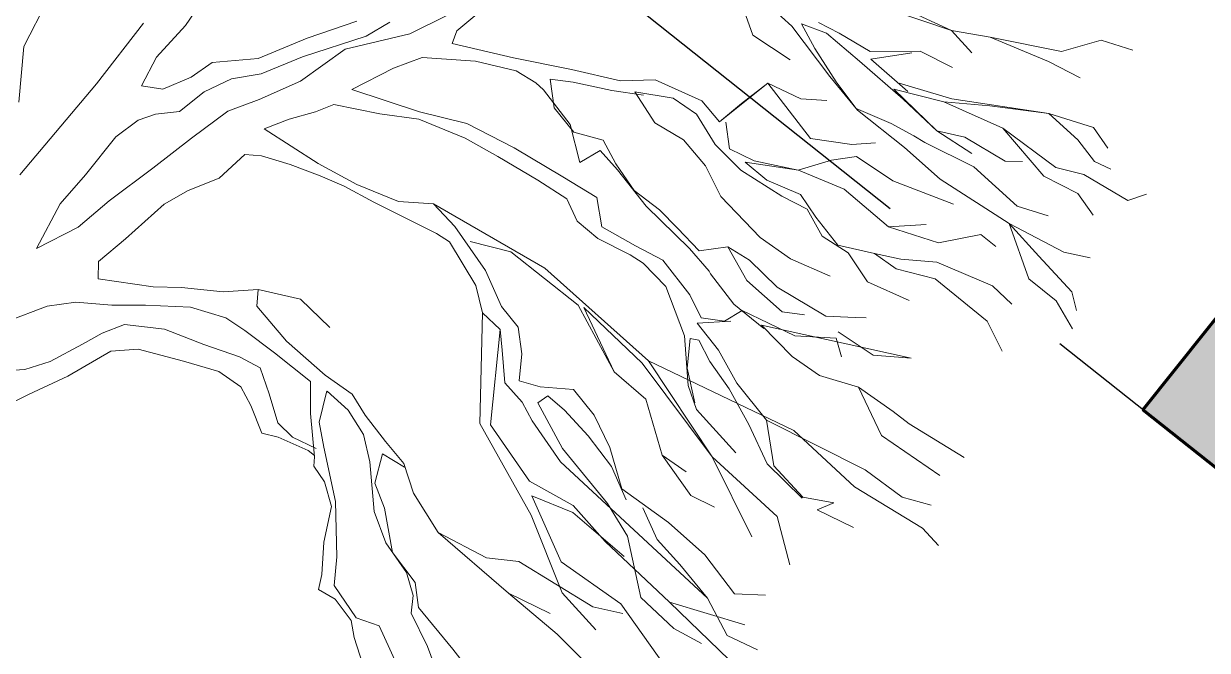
# Model space of a CAD drawing. Header units: metres. Extents: x -664657 to -643449, y -1076720 to -1062383.
# Drawn here: x -657381.726 to -657378.261, y -1068396.816 to -1068394.982 of the extents above; entities that cross this region are included whole.
import ezdxf

# ---------------------------------------------------------------- set-up
doc = ezdxf.new("R2010")
doc.units = ezdxf.units.M
doc.header["$LTSCALE"] = 0.1
doc.linetypes.add('DASHED', pattern=[19.05, 12.7, -6.35])
doc.layers.get('0').update_dxf_attribs({"color": 8, "lineweight": 9})
doc.layers.add('AA_THER_silná', color=1, linetype='Continuous', lineweight=70)
doc.layers.add('AA_THER_STAFAZ', color=252, linetype='Continuous', lineweight=0)
doc.layers.add('AA_THER_srafy', color=52, linetype='Continuous')
doc.layers.add('AA_THER_čárkovaná', color=5, linetype='DASHED')

# ---------------------------------------------------------------- blocks, each defined once
blk = doc.blocks.new('A$C4B500297')
for p, q in [((174.77, 387.45), (181.86, 390.15)), ((169.26, 379.79), (174.77, 387.45)), ((154.43, 372.12), (169.26, 379.79)), ((176.35, 377.66), (168.34, 376.09)), ((168.34, 376.09), (154.43, 372.12)), ((154.43, 372.12), (146.55, 367.86)), ((185.8, 370.7), (175.82, 366.87)), ((191.31, 369), (185.8, 370.7)), ((146.55, 367.86), (133.3, 363.04)), ((146.55, 367.86), (133.3, 364.6)), ((153.38, 366.73), (146.55, 367.86)), ((175.82, 366.87), (156.4, 355.65)), ((175.82, 366.87), (164.14, 359.77)), ((184.75, 366.3), (175.82, 366.87)), ((190.79, 364.74), (184.75, 366.3)), ((194.86, 365.73), (190.79, 364.74)), ((202.34, 362.47), (204.83, 366.3)), ((143.89, 359.71), (152.04, 361.38)), ((184.75, 358.21), (190.79, 360.91)), ((190.79, 360.91), (202.34, 362.47)), ((135.01, 352.47), (143.89, 359.71)), ((136.18, 351.25), (142.62, 358.21)), ((164.14, 359.77), (155.35, 353.95)), ((155.35, 353.95), (169.66, 357.64)), ((169.66, 357.64), (184.75, 358.21)), ((169.66, 357.64), (183.83, 354.94)), ((156.4, 355.65), (144.71, 350.97)), ((183.83, 354.94), (192.36, 356.65)), ((192.36, 356.65), (198.27, 354.94)), ((126.84, 351.39), (135.01, 352.47)), ((155.35, 353.95), (144.58, 349.12)), ((174.77, 352.1), (164.14, 350.69)), ((177.92, 354.52), (174.77, 352.1)), ((124.55, 349.58), (118.75, 347.68)), ((121.61, 350.38), (126.84, 351.39)), ((134.5, 349.24), (124.55, 349.58)), ((147.47, 350.69), (136.18, 351.25)), ((164.14, 350.69), (158.23, 347.79)), ((118.75, 347.68), (124.66, 345.19)), ((147.67, 348.7), (134.5, 349.24)), ((144.58, 349.12), (158.23, 347.79)), ((158.23, 347.79), (147.67, 348.7)), ((158.23, 347.79), (167.69, 348.7)), ((183.31, 345.72), (190.26, 348.41)), ((203.78, 346.85), (198.27, 344.16)), ((117.33, 345.89), (107.37, 346.52)), ((131.33, 342.31), (117.33, 345.89)), ((124.66, 345.19), (133.22, 342.19)), ((154.82, 343.61), (157.74, 343.98)), ((157.74, 343.98), (169.95, 346.62)), ((169.95, 346.62), (183.31, 345.72)), ((198.27, 344.16), (184.36, 341.46)), ((106.61, 341.82), (111.66, 338.73)), ((141.04, 340.18), (131.33, 342.31)), ((133.22, 342.19), (140.57, 340.33)), ((140.57, 340.33), (149, 342.59)), ((149, 342.59), (154.82, 343.61)), ((184.36, 341.46), (165.72, 339.61)), ((194.33, 339.9), (184.36, 341.46)), ((184.36, 341.46), (195.78, 334.36)), ((111.66, 338.73), (121.88, 339.61)), ((154.82, 340.18), (141.04, 340.18)), ((165.72, 339.61), (154.82, 340.18)), ((205.36, 338.19), (194.33, 339.9)), ((129.32, 334.2), (134.21, 337.54)), ((144.98, 333.23), (148.92, 336.92)), ((157.44, 332.56), (171.66, 337.01)), ((208.77, 335.5), (205.36, 338.19)), ((121.18, 332.24), (129.32, 334.2)), ((136.71, 328.4), (144.98, 333.23)), ((174.51, 327.97), (180.81, 335.5)), ((180.81, 335.5), (185.28, 335.5)), ((195.78, 334.36), (203.78, 334.36)), ((203.78, 334.36), (210.74, 331.66)), ((118.02, 318.42), (121.18, 332.24)), ((119.32, 324.88), (121.18, 332.24)), ((121.18, 332.24), (136.71, 328.4)), ((143.53, 327.54), (147.51, 331.73)), ((147.51, 331.73), (157.44, 332.56)), ((169.66, 329.53), (163.22, 323.71)), ((163.22, 323.71), (174.51, 327.97)), ((176.95, 324.28), (190.26, 327.97)), ((190.26, 327.97), (196.3, 327.41)), ((139.01, 320.99), (143.53, 327.54)), ((118.02, 318.42), (119.32, 324.88)), ((149.97, 324.14), (139.07, 321.02)), ((163.22, 323.71), (149.97, 324.14)), ((170.04, 319.72), (176.95, 324.28)), ((100.51, 316.81), (111.85, 319.72)), ((111.85, 319.72), (118.02, 318.42)), ((139.07, 321.02), (128.34, 314.87)), ((129.77, 316.37), (139.01, 320.99)), ((164.55, 316.95), (170.04, 319.72)), ((170.58, 317.33), (178.98, 321.02)), ((178.98, 321.02), (194.33, 320.88)), ((194.33, 320.88), (201.29, 317.61)), ((119.17, 319.32), (123.66, 315.05)), ((134.78, 314.74), (142.91, 316.99)), ((142.91, 316.99), (148.81, 315.09)), ((156.75, 313.24), (164.55, 316.95)), ((164.55, 316.95), (170.58, 317.33)), ((94.5, 311.69), (100.51, 316.81)), ((106.38, 316.08), (98.59, 311.79)), ((112.8, 316.53), (106.38, 316.08)), ((120.47, 313.8), (112.8, 316.53)), ((123.66, 315.05), (129.77, 316.37)), ((128.34, 314.87), (134.78, 314.74)), ((146.17, 315.32), (139.77, 313.99)), ((152.67, 312.56), (146.17, 315.32)), ((148.81, 315.09), (156.75, 313.24)), ((84.1, 306.75), (94.5, 311.69)), ((100.62, 312.42), (94.28, 308.76)), ((98.59, 311.79), (106.56, 309.06)), ((128.69, 312.83), (120.47, 313.8)), ((139.77, 313.99), (128.69, 312.83)), ((159.67, 313.32), (152.67, 312.56)), ((167.34, 310.88), (159.67, 313.32)), ((177.4, 313.49), (167.34, 310.88)), ((94.28, 308.76), (86.19, 304.75)), ((106.56, 309.06), (114.13, 310.13)), ((114.13, 310.13), (121.78, 308.57)), ((59.84, 306.14), (58.01, 297.32)), ((71.97, 300.59), (84.1, 306.75)), ((121.78, 308.57), (128.88, 305.24)), ((150.26, 304.02), (159.84, 306.6)), ((86.19, 304.75), (81.58, 302)), ((128.88, 305.24), (141.79, 303.51)), ((141.79, 303.51), (150.26, 304.02)), ((185.95, 303.45), (154.46, 288.04)), ((170.17, 302.76), (172.18, 304.27)), ((178.76, 298.59), (185.95, 303.45)), ((58.96, 294.42), (71.97, 300.59)), ((81.58, 302), (86.38, 297.44)), ((164.72, 298.82), (170.17, 302.76)), ((50.01, 290.1), (54.17, 298.98)), ((74.36, 298.61), (65.68, 294.59)), ((79.6, 299.32), (74.36, 298.61)), ((81.95, 299.09), (79.6, 299.32)), ((91.66, 296.7), (81.95, 299.09)), ((93.43, 295.87), (99.8, 298.66)), ((99.8, 298.66), (105.42, 296.17)), ((137.27, 297.26), (143.1, 297.99)), ((143.1, 297.99), (151.89, 297.04)), ((151.89, 297.04), (164.72, 298.82)), ((169.13, 297.76), (178.76, 298.59)), ((58.01, 297.32), (58.96, 294.42)), ((86.38, 297.44), (93.43, 295.87)), ((98.81, 291.32), (91.66, 296.7)), ((100.73, 296.34), (98.81, 291.32)), ((106.61, 295.32), (100.73, 296.34)), ((105.42, 296.17), (112.49, 294)), ((116.9, 292.95), (106.61, 295.32)), ((132.71, 292.46), (137.27, 297.26)), ((137.27, 297.26), (145.5, 293.9)), ((156.27, 293.34), (160.73, 296.03)), ((161.99, 290.86), (169.75, 296.32)), ((169.75, 296.32), (173.32, 293.77)), ((65.68, 294.59), (55.62, 287.61)), ((112.49, 294), (119.8, 294.19)), ((130.68, 291.54), (116.9, 292.95)), ((119.8, 294.19), (125.66, 293.46)), ((125.66, 293.46), (132.71, 292.46)), ((145.5, 293.9), (156.27, 293.34)), ((195.02, 291.39), (209.6, 293.22)), ((40.65, 278.17), (50.01, 290.1)), ((137.44, 290.24), (130.68, 291.54)), ((138.03, 289.97), (137.44, 290.24)), ((146.57, 287.84), (138.03, 289.97)), ((148.91, 287.9), (161.99, 290.86)), ((172.02, 287.31), (180.71, 290.74)), ((180.71, 290.74), (190.35, 291.28)), ((180.71, 290.74), (191.71, 285.39)), ((190.35, 291.28), (195.02, 291.39)), ((44.76, 289.38), (42.57, 283.48)), ((55.62, 287.61), (51.97, 281.67)), ((97.77, 286.33), (106.81, 287.43)), ((106.81, 287.43), (111.89, 282.88)), ((155.34, 287.77), (146.57, 287.84)), ((147.26, 283.47), (148.91, 287.9)), ((154.46, 288.04), (164.43, 286.82)), ((164.43, 286.82), (172.02, 287.31)), ((32.26, 274.74), (38.73, 284.85)), ((73.01, 282.2), (84.94, 284.54)), ((84.94, 284.54), (97.77, 286.33)), ((120.63, 284.27), (127.61, 285.61)), ((127.61, 285.61), (137.32, 283.22)), ((148.41, 284.38), (142.69, 279.26)), ((191.71, 285.39), (207.86, 286.52)), ((42.57, 283.48), (34.11, 270.69)), ((51.97, 281.67), (47.54, 271.91)), ((62.89, 277.56), (73.01, 282.2)), ((93.78, 282.13), (83.29, 280.7)), ((101.65, 282.91), (93.78, 282.13)), ((106.69, 280.41), (101.65, 282.91)), ((111.89, 282.88), (120.63, 284.27)), ((120.98, 281.93), (112.83, 280.27)), ((124.48, 282.32), (120.98, 281.93)), ((131.82, 281.33), (124.48, 282.32)), ((137.32, 283.22), (142.65, 280.72)), ((142.65, 280.72), (147.26, 283.47)), ((74.84, 279.32), (63.81, 276.12)), ((83.29, 280.7), (74.84, 279.32)), ((112.83, 280.27), (106.69, 280.41)), ((142.21, 275.16), (131.82, 281.33)), ((142.69, 279.26), (150.34, 277.41)), ((204.18, 277.3), (210.48, 279.99)), ((37.15, 266.09), (40.65, 278.17)), ((47.54, 271.91), (62.89, 277.56)), ((145.39, 276.41), (143.66, 275.48)), ((150.42, 274.19), (145.39, 276.41)), ((150.34, 277.41), (158.32, 274.1)), ((168.9, 271.73), (193.68, 276.87)), ((193.68, 276.87), (204.18, 277.3)), ((26.38, 264.07), (32.26, 274.74)), ((63.81, 276.12), (56.03, 271.53)), ((139.33, 265.51), (175.3, 273.75)), ((149.97, 266.79), (142.21, 275.16)), ((143.66, 275.48), (147.31, 269.73)), ((157.78, 272.04), (150.42, 274.19)), ((158.32, 274.1), (168.9, 271.73)), ((175.3, 273.75), (194.2, 272.33)), ((194.2, 272.33), (212.19, 274.6)), ((212.19, 274.6), (217.57, 273.75)), ((7.76, 271.95), (8.65, 259.69)), ((56.03, 271.53), (46.5, 266.62)), ((166.35, 268.45), (157.78, 272.04)), ((168.9, 271.73), (176.69, 264.61)), ((34.11, 270.69), (29.07, 261.79)), ((147.31, 269.73), (153.58, 264.62)), ((175.24, 263.99), (166.35, 268.45)), ((32.41, 256.91), (37.15, 266.09)), ((46.5, 266.62), (44.26, 262.76)), ((78.47, 263.03), (107.57, 267.36)), ((99.16, 265.51), (90.37, 261.54)), ((118.85, 265.51), (99.16, 265.51)), ((107.57, 267.36), (139.33, 265.51)), ((134.74, 258.7), (118.85, 265.51)), ((138.54, 264.24), (120.17, 265.94)), ((120.17, 265.94), (134.74, 258.7)), ((139.33, 265.51), (164.4, 257.42)), ((154.82, 263.67), (149.97, 266.79)), ((186.37, 263.1), (192.72, 266.48)), ((192.72, 266.48), (190.76, 262.92)), ((18.67, 256.85), (26.38, 264.07)), ((44.26, 262.76), (40.58, 257.7)), ((71.85, 258.48), (78.47, 263.03)), ((78.47, 263.03), (85.51, 262.04)), ((164.4, 257.42), (138.54, 264.24)), ((168.08, 261.54), (154.82, 263.67)), ((186.38, 262.81), (175.24, 263.99)), ((176.69, 264.61), (186.37, 263.1)), ((190.76, 262.92), (199.78, 264.9)), ((29.07, 261.79), (24.52, 256.71)), ((85.51, 262.04), (97.29, 258.53)), ((8.65, 259.69), (8.02, 249.86)), ((40.58, 257.7), (37.5, 252.35)), ((61.98, 255.6), (71.85, 258.48)), ((83.27, 258.18), (75.41, 256.52)), ((86.77, 258.56), (83.27, 258.18)), ((97.69, 254.45), (86.77, 258.56)), ((97.29, 258.53), (105.29, 254.35)), ((134.74, 258.7), (144.32, 258.28)), ((144.32, 258.28), (155.22, 250.61)), ((182.91, 248.76), (164.4, 257.42)), ((164.4, 257.42), (184.49, 256)), ((17.06, 251.26), (18.67, 256.85)), ((24.52, 256.71), (21.46, 250.49)), ((28.48, 250.37), (32.41, 256.91)), ((52.08, 253.89), (61.98, 255.6)), ((67.56, 254.86), (59.99, 253.5)), ((75.41, 256.52), (67.56, 254.86)), ((184.49, 256), (193.68, 249.19)), ((1.05, 236.53), (0.83, 254.15)), ((37.5, 252.35), (52.08, 253.89)), ((54.18, 251.9), (47.22, 249.67)), ((59.99, 253.5), (54.18, 251.9)), ((102.76, 250.48), (97.69, 254.45)), ((105.29, 254.35), (111.18, 253.03)), ((111.18, 253.03), (115.67, 248.76)), ((8.02, 249.86), (9.38, 242.58)), ((13.7, 245.03), (17.06, 251.26)), ((21.46, 250.49), (19.88, 243.43)), ((25.81, 240.36), (28.48, 250.37)), ((47.22, 249.67), (40.85, 247.17)), ((118.07, 230.31), (102.76, 250.48)), ((108.33, 250.03), (102.76, 250.48)), ((111.63, 246.61), (108.33, 250.03)), ((108.33, 250.03), (120.17, 231.59)), ((123.65, 245.45), (129.98, 249.7)), ((129.98, 249.7), (137.33, 248.13)), ((155.22, 250.61), (161.91, 251.04)), ((161.91, 251.04), (155.22, 250.61)), ((155.22, 250.61), (155.22, 250.61)), ((155.22, 250.61), (166.11, 247.49)), ((40.85, 247.17), (37.68, 245.05)), ((116.74, 241.18), (111.63, 246.61)), ((115.67, 248.76), (119.02, 243.58)), ((137.33, 248.13), (144.73, 244.51)), ((166.11, 247.49), (172.02, 248.76)), ((-19.62, 244.49), (-17.28, 232.85)), ((9.38, 242.58), (13.7, 245.03)), ((37.68, 245.05), (36.42, 237.12)), ((119.02, 243.58), (123.65, 245.45)), ((126.29, 244.93), (125.48, 242.28)), ((131.27, 244.76), (126.29, 244.93)), ((139.2, 243.5), (131.27, 244.76)), ((144.73, 244.51), (152.77, 238.87)), ((19.88, 243.43), (15.89, 239.53)), ((122.61, 240.16), (116.74, 241.18)), ((125.48, 242.28), (136.42, 237.58)), ((147.73, 241.37), (139.2, 243.5)), ((155.14, 237.46), (147.73, 241.37)), ((15.89, 239.53), (13.64, 235.97)), ((23.16, 229.48), (25.81, 240.36)), ((127.05, 238.22), (122.61, 240.16)), ((152.77, 238.87), (165.91, 239.49)), ((159.21, 238.44), (166.32, 234.82)), ((165.91, 239.49), (177.01, 238.83)), ((177.01, 238.83), (187.9, 236.13)), ((187.9, 236.13), (193.68, 240.25)), ((0.27, 209.31), (1.05, 236.53)), ((13.64, 235.97), (12.04, 229.78)), ((36.42, 237.12), (32.64, 230.53)), ((137.95, 234.98), (127.05, 238.22)), ((136.42, 237.58), (152.3, 234.17)), ((183.66, 231.45), (137.95, 234.98)), ((152.3, 234.17), (160.56, 231.16)), ((166.32, 234.82), (173.95, 233.55)), ((173.95, 233.55), (183.66, 231.45)), ((-17.28, 232.85), (-10.29, 222.21)), ((32.64, 230.53), (30.3, 224.68)), ((140.25, 221.23), (118.07, 230.31)), ((120.17, 231.59), (135.13, 227.05)), ((160.56, 231.16), (171.62, 222.08)), ((177.4, 225.34), (194.2, 232.01)), ((192.5, 227.61), (183.66, 231.45)), ((12.04, 229.78), (12.02, 218.67)), ((19.95, 217.41), (23.16, 229.48)), ((135.13, 227.05), (146.42, 228.89)), ((147.34, 227.61), (137.63, 224.77)), ((146.42, 228.89), (157.32, 227.05)), ((162.83, 227.05), (147.34, 227.61)), ((192.5, 227.61), (199.98, 229.32)), ((199.98, 229.32), (192.5, 227.61)), ((59.29, 222.78), (68.19, 227.05)), ((68.19, 227.05), (77.51, 226.19)), ((137.63, 224.77), (152.33, 217.11)), ((157.32, 227.05), (177.4, 225.34)), ((177.4, 225.34), (196.3, 223.5)), ((30.3, 224.68), (28.25, 212.94)), ((53.29, 217.36), (59.29, 222.78)), ((59.29, 222.78), (61.42, 219.62)), ((171.62, 222.08), (181.99, 221.23)), ((181.99, 221.23), (189.08, 222.5)), ((61.42, 219.62), (71.71, 217.53)), ((156.92, 211.72), (140.25, 221.23)), ((12.02, 218.67), (11.66, 209.89)), ((18.13, 208.3), (19.95, 217.41)), ((45.23, 212.19), (53.29, 217.36)), ((71.71, 217.53), (83.42, 216.95)), ((83.42, 216.95), (91.01, 217.43)), ((91.01, 217.43), (96.32, 215.52)), ((152.33, 217.11), (169, 218.1)), ((164.4, 213.56), (170.7, 216.68)), ((169, 218.1), (189.61, 212.14)), ((92.56, 213.96), (86.12, 214.39)), ((86.12, 214.39), (86.12, 214.09)), ((86.12, 214.09), (89.1, 207.7)), ((98.76, 211.78), (92.56, 213.96)), ((96.32, 215.52), (103.68, 213.66)), ((28.25, 212.94), (26.69, 205)), ((40.07, 208.26), (45.23, 212.19)), ((57.49, 213.08), (49.67, 209.96)), ((62.74, 213.51), (57.49, 213.08)), ((71.22, 213.72), (62.74, 213.51)), ((81.75, 213.69), (71.22, 213.72)), ((86.28, 207.96), (81.75, 213.69)), ((103.83, 207.81), (98.76, 211.78)), ((103.68, 213.66), (110.15, 212.36)), ((110.75, 211.79), (104.92, 211.05)), ((110.15, 212.36), (116.1, 208.41)), ((144.69, 211.17), (164.4, 213.56)), ((168.21, 209.87), (156.92, 211.72)), ((11.66, 209.89), (13.7, 198.53)), ((49.67, 209.96), (41.34, 203.91)), ((65.51, 208.02), (70.75, 209.03)), ((70.75, 209.03), (76.1, 205.65)), ((104.92, 211.05), (107.71, 204.69)), ((138.35, 207.21), (144.69, 211.17)), ((13.7, 198.53), (18.13, 208.3)), ((29.11, 201.84), (40.07, 208.26)), ((57.4, 205.19), (65.51, 208.02)), ((93.18, 200.82), (86.28, 207.96)), ((89.1, 207.7), (93.48, 203.89)), ((111.64, 199.53), (103.83, 207.81)), ((116.1, 208.41), (126.13, 204.86)), ((126.13, 204.86), (138.35, 207.21)), ((147.34, 204.05), (157.71, 206.32)), ((157.71, 206.32), (147.34, 204.05)), ((26.69, 205), (29.11, 201.84)), ((41.34, 203.91), (35.32, 199.08)), ((48.11, 202.32), (57.4, 205.19)), ((76.1, 205.65), (81.76, 201.7)), ((93.48, 203.89), (103.25, 195.81)), ((107.71, 204.69), (113.05, 201.61)), ((126.13, 204.86), (147.34, 204.05)), ((147.34, 204.05), (161.91, 203.62)), ((161.91, 203.62), (170.7, 202.63)), ((40.34, 197.45), (48.11, 202.32)), ((63.9, 202.42), (56.08, 199.3)), ((70.03, 202.87), (63.9, 202.42)), ((74.46, 200.93), (70.03, 202.87)), ((80.4, 197.57), (74.46, 200.93)), ((81.76, 201.7), (86.45, 201.23)), ((91.13, 201.06), (83.87, 199.12)), ((86.45, 201.23), (92.26, 202.55)), ((92.99, 201.07), (91.13, 201.06)), ((94.4, 199.09), (93.18, 200.82)), ((113.05, 201.61), (120.82, 194.78)), ((35.32, 199.08), (28.42, 194.52)), ((56.08, 199.3), (46.25, 194.96)), ((83.87, 199.12), (80.4, 197.57)), ((98.52, 197.73), (94.4, 199.09)), ((103.29, 194.34), (98.52, 197.73)), ((118.17, 195.59), (111.64, 199.53)), ((37.53, 192.7), (40.34, 197.45)), ((103.25, 195.81), (111.39, 186.07)), ((126.13, 193.16), (118.17, 195.59)), ((28.42, 194.52), (23.86, 189.72)), ((35.6, 187.97), (37.53, 192.7)), ((46.25, 194.96), (41.67, 190.75)), ((106.99, 186.83), (103.29, 194.34)), ((120.82, 194.78), (129.07, 192.65)), ((130.59, 190.06), (126.13, 193.16)), ((129.07, 192.65), (133.26, 188.66)), ((23.86, 189.72), (18.83, 181.2)), ((41.67, 190.75), (37.55, 180.12)), ((132.73, 186.6), (130.59, 190.06)), ((32.29, 180.28), (35.6, 187.97)), ((133.26, 188.66), (145.32, 186.04)), ((111.23, 180.8), (106.99, 186.83)), ((111.39, 186.07), (115.04, 180.6)), ((140.42, 182.99), (132.73, 186.6)), ((145.32, 186.04), (158.85, 182.87)), ((152.72, 175.52), (140.42, 182.99)), ((28.9, 175.23), (32.29, 180.28)), ((37.55, 180.12), (33.1, 171.24)), ((112.77, 177.62), (111.23, 180.8)), ((115.04, 180.6), (123.59, 177.89)), ((123.59, 177.89), (128.8, 179.78)), ((128.8, 179.78), (140.35, 173.92)), ((117.14, 178.31), (112.77, 177.62)), ((123.03, 176.71), (117.14, 178.31)), ((126.02, 174.15), (123.03, 176.71)), ((19.73, 167), (28.9, 175.23)), ((131.38, 170.48), (126.02, 174.15)), ((33.1, 171.24), (29.49, 163.54))]:
    blk.add_line(p, q)

msp = doc.modelspace()

# ---------------------------------------------------------------- hatches: boundary and pattern name
at = {"layer": 'AA_THER_srafy'}
h = msp.add_hatch(color=250, dxfattribs=at)
h.dxf.hatch_style = 1
h.paths.add_polyline_path([(-657371.5632, -1068400.9489), (-657378.1383, -1068395.7212), (-657378.4489, -1068396.1119), (-657371.874, -1068401.3397)])

# ---------------------------------------------------------------- linework, layer by layer
at = {"layer": 'AA_THER_silná'}
for p in [(-657372.1016, -1068388.1286), (-657372.1875, -1068401.0914)]:
    msp.add_line(p, (-657378.4495, -1068396.1126), dxfattribs=at)
at = {"layer": 'AA_THER_čárkovaná'}
msp.add_line((-657392.1127, -1068385.2478), (-657321.4958, -1068441.3958), dxfattribs=at)

# ---------------------------------------------------------------- block references
at = {"layer": 'AA_THER_STAFAZ', "xscale": 0.01279359467997825, "yscale": 0.01279359363252297, "zscale": 0.01279359475886901, "rotation": 321.5126798052593}
msp.add_blockref('A$C4B500297', (-657383.4065, -1068397.5189), dxfattribs=at)

doc.saveas('drawing.dxf')
